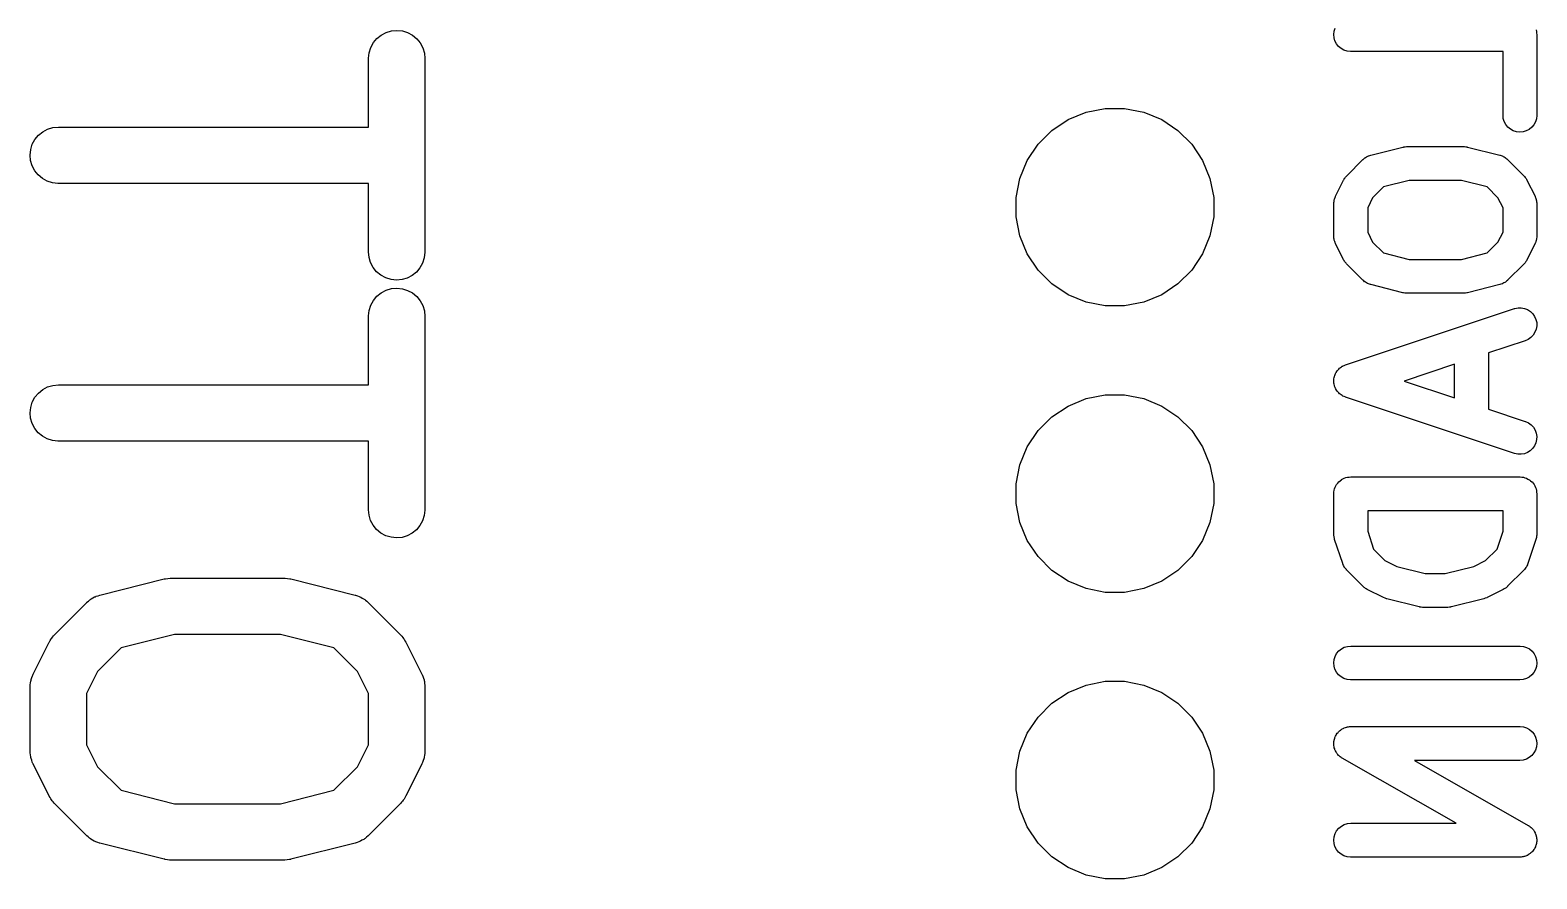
# Model space of a CAD drawing. Extents: x -13 to 127, y -89 to 15.
# Drawn here: x 113.42 to 126.78, y -41.89 to -34.37 of the extents above; entities that cross this region are included whole.
import ezdxf

# ---------------------------------------------------------------- set-up
doc = ezdxf.new("R2010")
doc.units = 0
doc.layers.add('BLACK', color=7, linetype='CONTINUOUS')

msp = doc.modelspace()

# ---------------------------------------------------------------- linework, layer by layer
at = {"layer": 'BLACK', "linetype": 'CONTINUOUS'}
for p, q in [((116.465, -34.4793), (116.496, -34.442)), ((116.496, -34.442), (116.534, -34.4114)), ((116.534, -34.4114), (116.577, -34.3888)), ((116.577, -34.3888), (116.624, -34.375)), ((116.624, -34.375), (116.673, -34.3706)), ((116.673, -34.3706), (116.721, -34.3757)), ((116.721, -34.3757), (116.768, -34.3901)), ((116.768, -34.3901), (116.811, -34.4133)), ((116.811, -34.4133), (116.848, -34.4444)), ((116.848, -34.4444), (116.879, -34.4822)), ((124.979, -34.4072), (124.982, -34.3781)), ((124.981, -34.4364), (124.979, -34.4072)), ((124.989, -34.4645), (124.981, -34.4364)), ((124.982, -34.3781), (124.99, -34.3502)), ((126.772, -34.3657), (126.776, -34.3791)), ((126.776, -34.3791), (126.776, -34.3797)), ((126.776, -34.3797), (126.776, -34.3802)), ((126.776, -34.3802), (126.777, -34.3942)), ((126.777, -34.3942), (126.779, -34.4083)), ((126.779, -34.4083), (126.779, -35.1226)), ((116.421, -34.6171), (116.426, -34.5686)), ((116.426, -34.5686), (116.441, -34.5221)), ((116.441, -34.5221), (116.465, -34.4793)), ((116.879, -34.4822), (116.902, -34.5253)), ((116.902, -34.5253), (116.916, -34.572)), ((116.916, -34.572), (116.921, -34.6206)), ((125.003, -34.4904), (124.989, -34.4645)), ((125.021, -34.5132), (125.003, -34.4904)), ((125.044, -34.5321), (125.021, -34.5132)), ((125.069, -34.5462), (125.044, -34.5321)), ((125.097, -34.555), (125.069, -34.5462)), ((125.126, -34.5583), (125.097, -34.555)), ((125.129, -34.5583), (125.126, -34.5583)), ((126.479, -34.5583), (125.129, -34.5583)), ((126.479, -35.1226), (126.479, -34.5583)), ((116.421, -34.6206), (116.421, -34.6171)), ((116.421, -35.2277), (116.421, -34.6206)), ((116.921, -34.6206), (116.921, -36.3349)), ((122.623, -35.1614), (122.782, -35.0954)), ((122.782, -35.0954), (122.952, -35.0617)), ((122.952, -35.0617), (123.124, -35.0617)), ((123.124, -35.0617), (123.294, -35.0954)), ((123.294, -35.0954), (123.453, -35.1614)), ((126.481, -35.1517), (126.479, -35.1226)), ((126.779, -35.1247), (126.775, -35.1538)), ((126.779, -35.1226), (126.779, -35.1247)), ((113.533, -35.2695), (113.576, -35.2466)), ((113.576, -35.2466), (113.622, -35.2325)), ((113.622, -35.2325), (113.671, -35.2277)), ((113.671, -35.2277), (116.421, -35.2277)), ((122.357, -35.3794), (122.479, -35.2573)), ((122.479, -35.2573), (122.623, -35.1614)), ((123.453, -35.1614), (123.597, -35.2573)), ((123.597, -35.2573), (123.719, -35.3794)), ((126.49, -35.1797), (126.481, -35.1517)), ((126.504, -35.2056), (126.49, -35.1797)), ((126.522, -35.2283), (126.504, -35.2056)), ((126.545, -35.2469), (126.522, -35.2283)), ((126.57, -35.2608), (126.545, -35.2469)), ((126.598, -35.2695), (126.57, -35.2608)), ((126.685, -35.2616), (126.657, -35.2699)), ((126.711, -35.2481), (126.685, -35.2616)), ((126.734, -35.2297), (126.711, -35.2481)), ((126.752, -35.2073), (126.734, -35.2297)), ((126.766, -35.1817), (126.752, -35.2073)), ((126.775, -35.1538), (126.766, -35.1817)), ((113.426, -35.4274), (113.44, -35.3808)), ((113.44, -35.3808), (113.464, -35.3379)), ((113.464, -35.3379), (113.495, -35.3003)), ((113.495, -35.3003), (113.533, -35.2695)), ((122.261, -35.5229), (122.357, -35.3794)), ((123.719, -35.3794), (123.815, -35.5229)), ((126.628, -35.2726), (126.598, -35.2695)), ((126.657, -35.2699), (126.628, -35.2726)), ((113.421, -35.476), (113.426, -35.4274)), ((113.425, -35.5246), (113.421, -35.476)), ((113.439, -35.5714), (113.425, -35.5246)), ((122.195, -35.6824), (122.261, -35.5229)), ((123.815, -35.5229), (123.881, -35.6824)), ((125.094, -35.6594), (125.237, -35.5165)), ((125.237, -35.5165), (125.238, -35.515)), ((125.238, -35.515), (125.246, -35.5087)), ((125.246, -35.5087), (125.254, -35.5019)), ((125.254, -35.5019), (125.258, -35.4996)), ((125.258, -35.4996), (125.261, -35.4968)), ((125.261, -35.4968), (125.27, -35.4921)), ((125.27, -35.4921), (125.279, -35.4869)), ((125.279, -35.4869), (125.283, -35.4854)), ((125.283, -35.4854), (125.287, -35.4833)), ((125.287, -35.4833), (125.297, -35.4805)), ((125.297, -35.4805), (125.306, -35.477)), ((125.306, -35.477), (125.592, -35.4056)), ((125.592, -35.4056), (125.594, -35.4051)), ((125.594, -35.4051), (125.597, -35.4048)), ((125.597, -35.4048), (125.599, -35.404)), ((125.599, -35.404), (125.611, -35.4028)), ((125.611, -35.4028), (125.623, -35.4012)), ((125.623, -35.4012), (125.626, -35.4014)), ((125.626, -35.4014), (125.629, -35.4011)), ((125.629, -35.4011), (126.129, -35.4011)), ((126.129, -35.4011), (126.131, -35.4012)), ((126.131, -35.4012), (126.133, -35.4015)), ((126.133, -35.4015), (126.136, -35.4013)), ((126.136, -35.4013), (126.148, -35.4031)), ((126.148, -35.4031), (126.16, -35.4044)), ((126.16, -35.4044), (126.162, -35.4052)), ((126.162, -35.4052), (126.165, -35.4056)), ((126.165, -35.4056), (126.451, -35.477)), ((126.451, -35.477), (126.453, -35.4776)), ((126.453, -35.4776), (126.462, -35.4811)), ((126.462, -35.4811), (126.472, -35.4841)), ((126.472, -35.4841), (126.476, -35.4862)), ((126.476, -35.4862), (126.48, -35.4878)), ((126.48, -35.4878), (126.489, -35.4931)), ((126.489, -35.4931), (126.498, -35.4979)), ((126.498, -35.4979), (126.501, -35.5008)), ((126.501, -35.5008), (126.505, -35.5031)), ((126.505, -35.5031), (126.512, -35.5101)), ((126.512, -35.5101), (126.52, -35.5165)), ((126.52, -35.5165), (126.663, -35.6594)), ((113.462, -35.6146), (113.439, -35.5714)), ((113.492, -35.6526), (113.462, -35.6146)), ((113.53, -35.684), (113.492, -35.6526)), ((125.089, -35.6659), (125.094, -35.6594)), ((126.663, -35.6594), (126.665, -35.6609)), ((126.665, -35.6609), (126.67, -35.6674)), ((113.572, -35.7075), (113.53, -35.684)), ((113.619, -35.7223), (113.572, -35.7075)), ((113.667, -35.7277), (113.619, -35.7223)), ((113.671, -35.7277), (113.667, -35.7277)), ((116.421, -35.7277), (113.671, -35.7277)), ((116.421, -36.3349), (116.421, -35.7277)), ((122.162, -35.8517), (122.195, -35.6824)), ((123.881, -35.6824), (123.914, -35.8517)), ((124.994, -35.8412), (125.066, -35.6983)), ((125.066, -35.6983), (125.067, -35.6965)), ((125.067, -35.6965), (125.071, -35.6894)), ((125.071, -35.6894), (125.075, -35.682)), ((125.075, -35.682), (125.079, -35.6772)), ((125.079, -35.6772), (125.083, -35.6719)), ((125.083, -35.6719), (125.089, -35.6659)), ((125.42, -35.758), (125.323, -35.8543)), ((125.647, -35.7011), (125.42, -35.758)), ((126.11, -35.7011), (125.647, -35.7011)), ((126.338, -35.758), (126.11, -35.7011)), ((126.434, -35.8543), (126.338, -35.758)), ((126.67, -35.6674), (126.676, -35.6736)), ((126.676, -35.6736), (126.679, -35.6789)), ((126.679, -35.6789), (126.683, -35.6837)), ((126.683, -35.6837), (126.687, -35.6912)), ((126.687, -35.6912), (126.691, -35.6983)), ((126.691, -35.6983), (126.763, -35.8412)), ((122.162, -36.0243), (122.162, -35.8517)), ((123.914, -35.8517), (123.914, -36.0243)), ((124.979, -35.8974), (124.981, -35.8873)), ((124.979, -35.9018), (124.979, -35.8974)), ((124.979, -35.9062), (124.979, -35.9018)), ((124.979, -35.9083), (124.979, -35.9062)), ((124.979, -36.194), (124.979, -35.9083)), ((124.981, -35.8873), (124.982, -35.8771)), ((124.982, -35.8771), (124.983, -35.8729)), ((124.983, -35.8729), (124.984, -35.8685)), ((124.984, -35.8685), (124.988, -35.859)), ((124.988, -35.859), (124.991, -35.8492)), ((124.991, -35.8492), (124.993, -35.8453)), ((124.993, -35.8453), (124.994, -35.8412)), ((125.323, -35.8543), (125.279, -35.9437)), ((126.479, -35.9437), (126.434, -35.8543)), ((126.763, -35.8412), (126.764, -35.8431)), ((126.764, -35.8431), (126.765, -35.8472)), ((126.765, -35.8472), (126.767, -35.8511)), ((126.767, -35.8511), (126.77, -35.8609)), ((126.77, -35.8609), (126.774, -35.8706)), ((126.774, -35.8706), (126.774, -35.8749)), ((126.774, -35.8749), (126.776, -35.8791)), ((126.776, -35.8791), (126.777, -35.8894)), ((126.777, -35.8894), (126.778, -35.8995)), ((126.778, -35.8995), (126.778, -35.9039)), ((126.778, -35.9039), (126.779, -35.9083)), ((126.779, -35.9083), (126.779, -36.194)), ((122.195, -36.1936), (122.162, -36.0243)), ((123.914, -36.0243), (123.881, -36.1936)), ((125.279, -35.9437), (125.279, -36.1586)), ((126.479, -36.1586), (126.479, -35.9437)), ((122.261, -36.3531), (122.195, -36.1936)), ((123.881, -36.1936), (123.815, -36.3531)), ((124.979, -36.1984), (124.979, -36.194)), ((124.979, -36.2028), (124.979, -36.1984)), ((125.279, -36.1586), (125.323, -36.248)), ((126.434, -36.248), (126.479, -36.1586)), ((126.779, -36.1961), (126.778, -36.2005)), ((126.779, -36.194), (126.779, -36.1961)), ((124.98, -36.2129), (124.979, -36.2028)), ((124.981, -36.2231), (124.98, -36.2129)), ((124.983, -36.2274), (124.981, -36.2231)), ((124.983, -36.2317), (124.983, -36.2274)), ((124.987, -36.2413), (124.983, -36.2317)), ((124.99, -36.2512), (124.987, -36.2413)), ((124.992, -36.2551), (124.99, -36.2512)), ((124.993, -36.2592), (124.992, -36.2551)), ((124.994, -36.2611), (124.993, -36.2592)), ((125.066, -36.4039), (124.994, -36.2611)), ((125.323, -36.248), (125.42, -36.3443)), ((126.338, -36.3443), (126.434, -36.248)), ((126.763, -36.2611), (126.691, -36.4039)), ((126.764, -36.257), (126.763, -36.2611)), ((126.766, -36.2531), (126.764, -36.257)), ((126.77, -36.2433), (126.766, -36.2531)), ((126.773, -36.2337), (126.77, -36.2433)), ((126.774, -36.2294), (126.773, -36.2337)), ((126.775, -36.2252), (126.774, -36.2294)), ((126.776, -36.215), (126.775, -36.2252)), ((126.778, -36.2049), (126.776, -36.215)), ((126.778, -36.2005), (126.778, -36.2049)), ((116.426, -36.3834), (116.421, -36.3349)), ((116.44, -36.4301), (116.426, -36.3834)), ((116.463, -36.4732), (116.44, -36.4301)), ((116.901, -36.4333), (116.877, -36.4761)), ((116.915, -36.3868), (116.901, -36.4333)), ((116.921, -36.3383), (116.915, -36.3868)), ((116.921, -36.3349), (116.921, -36.3383)), ((122.357, -36.4966), (122.261, -36.3531)), ((123.815, -36.3531), (123.719, -36.4966)), ((125.07, -36.4111), (125.066, -36.4039)), ((125.074, -36.4186), (125.07, -36.4111)), ((125.078, -36.4234), (125.074, -36.4186)), ((125.081, -36.4287), (125.078, -36.4234)), ((125.087, -36.4348), (125.081, -36.4287)), ((125.092, -36.4414), (125.087, -36.4348)), ((125.094, -36.4429), (125.092, -36.4414)), ((125.237, -36.5858), (125.094, -36.4429)), ((125.42, -36.3443), (125.647, -36.4011)), ((125.647, -36.4011), (126.11, -36.4011)), ((126.11, -36.4011), (126.338, -36.3443)), ((126.663, -36.4429), (126.52, -36.5858)), ((126.669, -36.4364), (126.663, -36.4429)), ((126.674, -36.4304), (126.669, -36.4364)), ((126.678, -36.4251), (126.674, -36.4304)), ((126.682, -36.4203), (126.678, -36.4251)), ((126.686, -36.4129), (126.682, -36.4203)), ((126.69, -36.4058), (126.686, -36.4129)), ((126.691, -36.4039), (126.69, -36.4058)), ((116.493, -36.511), (116.463, -36.4732)), ((116.531, -36.5421), (116.493, -36.511)), ((116.574, -36.5653), (116.531, -36.5421)), ((116.621, -36.5798), (116.574, -36.5653)), ((116.669, -36.5849), (116.621, -36.5798)), ((116.718, -36.5804), (116.669, -36.5849)), ((116.765, -36.5667), (116.718, -36.5804)), ((116.808, -36.544), (116.765, -36.5667)), ((116.846, -36.5135), (116.808, -36.544)), ((116.877, -36.4761), (116.846, -36.5135)), ((122.479, -36.6187), (122.357, -36.4966)), ((123.719, -36.4966), (123.597, -36.6187)), ((125.245, -36.5922), (125.237, -36.5858)), ((125.252, -36.5991), (125.245, -36.5922)), ((125.256, -36.6015), (125.252, -36.5991)), ((126.503, -36.6004), (126.5, -36.6027)), ((126.511, -36.5936), (126.503, -36.6004)), ((126.519, -36.5872), (126.511, -36.5936)), ((126.52, -36.5858), (126.519, -36.5872)), ((116.465, -36.765), (116.496, -36.7277)), ((116.496, -36.7277), (116.534, -36.6971)), ((116.534, -36.6971), (116.577, -36.6745)), ((116.577, -36.6745), (116.624, -36.6607)), ((116.624, -36.6607), (116.673, -36.6563)), ((116.673, -36.6563), (116.721, -36.6614)), ((116.721, -36.6614), (116.768, -36.6758)), ((116.768, -36.6758), (116.811, -36.699)), ((116.811, -36.699), (116.848, -36.7301)), ((116.848, -36.7301), (116.879, -36.7679)), ((122.623, -36.7146), (122.479, -36.6187)), ((122.782, -36.7806), (122.623, -36.7146)), ((123.453, -36.7146), (123.294, -36.7806)), ((123.597, -36.6187), (123.453, -36.7146)), ((125.259, -36.6044), (125.256, -36.6015)), ((125.268, -36.6092), (125.259, -36.6044)), ((125.277, -36.6145), (125.268, -36.6092)), ((125.281, -36.6161), (125.277, -36.6145)), ((125.285, -36.6182), (125.281, -36.6161)), ((125.295, -36.6212), (125.285, -36.6182)), ((125.304, -36.6247), (125.295, -36.6212)), ((125.306, -36.6252), (125.304, -36.6247)), ((125.592, -36.6967), (125.306, -36.6252)), ((125.595, -36.6971), (125.592, -36.6967)), ((125.597, -36.6979), (125.595, -36.6971)), ((125.609, -36.6992), (125.597, -36.6979)), ((125.621, -36.701), (125.609, -36.6992)), ((125.624, -36.7008), (125.621, -36.701)), ((125.626, -36.7011), (125.624, -36.7008)), ((125.629, -36.7011), (125.626, -36.7011)), ((126.129, -36.7011), (125.629, -36.7011)), ((126.131, -36.7009), (126.129, -36.7011)), ((126.134, -36.701), (126.131, -36.7009)), ((126.146, -36.6995), (126.134, -36.701)), ((126.158, -36.6983), (126.146, -36.6995)), ((126.16, -36.6975), (126.158, -36.6983)), ((126.163, -36.6972), (126.16, -36.6975)), ((126.165, -36.6967), (126.163, -36.6972)), ((126.451, -36.6252), (126.165, -36.6967)), ((126.46, -36.6218), (126.451, -36.6252)), ((126.47, -36.619), (126.46, -36.6218)), ((126.474, -36.6169), (126.47, -36.619)), ((126.478, -36.6154), (126.474, -36.6169)), ((126.487, -36.6102), (126.478, -36.6154)), ((126.496, -36.6055), (126.487, -36.6102)), ((126.5, -36.6027), (126.496, -36.6055)), ((116.421, -36.9028), (116.426, -36.8543)), ((116.426, -36.8543), (116.441, -36.8078)), ((116.441, -36.8078), (116.465, -36.765)), ((116.879, -36.7679), (116.902, -36.811)), ((116.902, -36.811), (116.916, -36.8577)), ((116.916, -36.8577), (116.921, -36.9063)), ((122.952, -36.8143), (122.782, -36.7806)), ((123.124, -36.8143), (122.952, -36.8143)), ((123.294, -36.7806), (123.124, -36.8143)), ((125.081, -37.3374), (126.581, -36.8374)), ((126.581, -36.8374), (126.583, -36.8368)), ((126.583, -36.8368), (126.612, -36.8307)), ((126.612, -36.8307), (126.641, -36.8302)), ((126.641, -36.8302), (126.67, -36.8355)), ((126.67, -36.8355), (126.697, -36.8463)), ((126.697, -36.8463), (126.722, -36.8621)), ((126.722, -36.8621), (126.743, -36.8824)), ((116.421, -36.9063), (116.421, -36.9028)), ((116.421, -37.5134), (116.421, -36.9063)), ((116.921, -36.9063), (116.921, -38.6206)), ((126.743, -36.8824), (126.759, -36.9065)), ((126.759, -36.9065), (126.771, -36.9333)), ((126.771, -36.9333), (126.778, -36.9619)), ((126.778, -36.9911), (126.773, -37.02)), ((126.778, -36.9619), (126.778, -36.9911)), ((126.676, -37.122), (126.35, -37.2307)), ((126.703, -37.1101), (126.676, -37.122)), ((126.727, -37.0932), (126.703, -37.1101)), ((126.747, -37.072), (126.727, -37.0932)), ((126.762, -37.0473), (126.747, -37.072)), ((126.773, -37.02), (126.762, -37.0473)), ((126.35, -37.2307), (126.35, -37.7287)), ((124.999, -37.4046), (125.005, -37.3962)), ((125.005, -37.3962), (125.01, -37.3874)), ((125.01, -37.3874), (125.013, -37.3843)), ((125.013, -37.3843), (125.016, -37.3808)), ((125.016, -37.3808), (125.023, -37.3737)), ((125.023, -37.3737), (125.03, -37.3662)), ((125.03, -37.3662), (125.034, -37.3637)), ((125.034, -37.3637), (125.037, -37.3608)), ((125.037, -37.3608), (125.046, -37.3553)), ((125.046, -37.3553), (125.054, -37.3493)), ((125.054, -37.3493), (125.058, -37.3476)), ((125.058, -37.3476), (125.062, -37.3453)), ((125.062, -37.3453), (125.072, -37.3416)), ((125.072, -37.3416), (125.081, -37.3374)), ((126.05, -37.3307), (125.603, -37.4797)), ((126.05, -37.6287), (126.05, -37.3307)), ((113.533, -37.5552), (113.576, -37.5323)), ((113.576, -37.5323), (113.622, -37.5182)), ((113.622, -37.5182), (113.671, -37.5134)), ((113.671, -37.5134), (116.421, -37.5134)), ((124.979, -37.4683), (124.98, -37.4641)), ((124.979, -37.4787), (124.979, -37.4683)), ((124.979, -37.489), (124.979, -37.4787)), ((124.98, -37.4933), (124.979, -37.489)), ((124.98, -37.4598), (124.982, -37.4497)), ((124.98, -37.4641), (124.98, -37.4598)), ((124.98, -37.4976), (124.98, -37.4933)), ((124.982, -37.5077), (124.98, -37.4976)), ((124.982, -37.4497), (124.984, -37.4395)), ((124.984, -37.5179), (124.982, -37.5077)), ((124.984, -37.4395), (124.986, -37.4355)), ((124.985, -37.522), (124.984, -37.5179)), ((124.986, -37.5262), (124.985, -37.522)), ((124.986, -37.4355), (124.987, -37.4313)), ((124.99, -37.5357), (124.986, -37.5262)), ((124.987, -37.4313), (124.991, -37.4218)), ((124.994, -37.5454), (124.99, -37.5357)), ((124.991, -37.4218), (124.995, -37.4122)), ((124.995, -37.4122), (124.997, -37.4085)), ((124.997, -37.4085), (124.999, -37.4046)), ((125.603, -37.4797), (126.05, -37.6287)), ((113.426, -37.7132), (113.44, -37.6665)), ((113.44, -37.6665), (113.464, -37.6236)), ((113.464, -37.6236), (113.495, -37.586)), ((113.495, -37.586), (113.533, -37.5552)), ((122.623, -37.7014), (122.782, -37.6354)), ((122.782, -37.6354), (122.952, -37.6017)), ((122.952, -37.6017), (123.124, -37.6017)), ((123.124, -37.6017), (123.294, -37.6354)), ((123.294, -37.6354), (123.453, -37.7014)), ((124.996, -37.549), (124.994, -37.5454)), ((124.998, -37.553), (124.996, -37.549)), ((125.004, -37.5615), (124.998, -37.553)), ((125.009, -37.5703), (125.004, -37.5615)), ((125.012, -37.5735), (125.009, -37.5703)), ((125.014, -37.577), (125.012, -37.5735)), ((125.022, -37.5842), (125.014, -37.577)), ((125.029, -37.5918), (125.022, -37.5842)), ((125.032, -37.5943), (125.029, -37.5918)), ((125.035, -37.5973), (125.032, -37.5943)), ((125.044, -37.6029), (125.035, -37.5973)), ((125.053, -37.609), (125.044, -37.6029)), ((125.056, -37.6108), (125.053, -37.609)), ((125.06, -37.6132), (125.056, -37.6108)), ((125.07, -37.617), (125.06, -37.6132)), ((125.079, -37.6213), (125.07, -37.617)), ((125.081, -37.622), (125.079, -37.6213)), ((126.581, -38.122), (125.081, -37.622)), ((113.421, -37.7617), (113.426, -37.7132)), ((113.425, -37.8103), (113.421, -37.7617)), ((122.357, -37.9194), (122.479, -37.7973)), ((122.479, -37.7973), (122.623, -37.7014)), ((123.453, -37.7014), (123.597, -37.7973)), ((123.597, -37.7973), (123.719, -37.9194)), ((126.35, -37.7287), (126.676, -37.8374)), ((113.439, -37.8571), (113.425, -37.8103)), ((113.462, -37.9003), (113.439, -37.8571)), ((113.492, -37.9383), (113.462, -37.9003)), ((122.261, -38.0629), (122.357, -37.9194)), ((123.719, -37.9194), (123.815, -38.0629)), ((126.676, -37.8374), (126.678, -37.8381)), ((126.678, -37.8381), (126.705, -37.8504)), ((126.705, -37.8504), (126.728, -37.8676)), ((126.728, -37.8676), (126.748, -37.8891)), ((126.748, -37.8891), (126.763, -37.914)), ((126.763, -37.914), (126.774, -37.9415)), ((113.53, -37.9697), (113.492, -37.9383)), ((113.572, -37.9932), (113.53, -37.9697)), ((113.619, -38.008), (113.572, -37.9932)), ((113.667, -38.0134), (113.619, -38.008)), ((113.671, -38.0134), (113.667, -38.0134)), ((116.421, -38.0134), (113.671, -38.0134)), ((116.421, -38.6206), (116.421, -38.0134)), ((122.195, -38.2224), (122.261, -38.0629)), ((123.815, -38.0629), (123.881, -38.2224)), ((126.758, -38.0548), (126.741, -38.0786)), ((126.771, -38.0281), (126.758, -38.0548)), ((126.777, -37.9996), (126.771, -38.0281)), ((126.774, -37.9415), (126.778, -37.9704)), ((126.778, -37.9704), (126.777, -37.9996)), ((126.61, -38.1285), (126.581, -38.122)), ((126.639, -38.1294), (126.61, -38.1285)), ((126.668, -38.1245), (126.639, -38.1294)), ((126.695, -38.1141), (126.668, -38.1245)), ((126.72, -38.0986), (126.695, -38.1141)), ((126.741, -38.0786), (126.72, -38.0986)), ((122.162, -38.3917), (122.195, -38.2224)), ((123.881, -38.2224), (123.914, -38.3917)), ((125.072, -38.3406), (125.086, -38.3366)), ((125.086, -38.3366), (125.099, -38.3326)), ((125.099, -38.3326), (125.1, -38.3325)), ((125.1, -38.3324), (125.115, -38.3311)), ((125.1, -38.3325), (125.1, -38.3324)), ((125.115, -38.3311), (125.129, -38.3297)), ((125.129, -38.3297), (126.629, -38.3297)), ((126.629, -38.3297), (126.63, -38.3297)), ((126.63, -38.3297), (126.63, -38.3297)), ((126.63, -38.3297), (126.63, -38.3297)), ((126.63, -38.3297), (126.631, -38.3297)), ((126.631, -38.3297), (126.645, -38.3313)), ((126.645, -38.3313), (126.659, -38.3328)), ((126.659, -38.3328), (126.659, -38.3329)), ((126.659, -38.3329), (126.66, -38.333)), ((126.66, -38.333), (126.673, -38.3373)), ((126.673, -38.3373), (126.687, -38.3414)), ((122.162, -38.5643), (122.162, -38.3917)), ((123.914, -38.3917), (123.914, -38.5643)), ((124.979, -38.4776), (124.98, -38.4636)), ((124.98, -38.4636), (124.982, -38.4496)), ((124.982, -38.4485), (124.986, -38.435)), ((124.982, -38.449), (124.982, -38.4485)), ((124.982, -38.4496), (124.982, -38.449)), ((124.986, -38.435), (124.99, -38.4216)), ((124.99, -38.4216), (124.991, -38.4211)), ((124.991, -38.4206), (124.997, -38.4083)), ((124.991, -38.4211), (124.991, -38.4206)), ((124.997, -38.4083), (125.004, -38.3958)), ((125.004, -38.3958), (125.005, -38.3954)), ((125.005, -38.395), (125.014, -38.3842)), ((125.005, -38.3954), (125.005, -38.395)), ((125.014, -38.3842), (125.023, -38.3733)), ((125.023, -38.3729), (125.024, -38.3725)), ((125.023, -38.3733), (125.023, -38.3729)), ((125.024, -38.3725), (125.035, -38.3637)), ((125.035, -38.3637), (125.046, -38.3548)), ((125.046, -38.3542), (125.059, -38.3477)), ((125.046, -38.3545), (125.046, -38.3542)), ((125.046, -38.3548), (125.046, -38.3545)), ((125.059, -38.3477), (125.071, -38.341)), ((125.071, -38.341), (125.072, -38.3409)), ((125.072, -38.3409), (125.072, -38.3406)), ((126.687, -38.3414), (126.687, -38.3417)), ((126.687, -38.3417), (126.688, -38.3418)), ((126.688, -38.3418), (126.7, -38.3486)), ((126.7, -38.3486), (126.712, -38.3554)), ((126.712, -38.3554), (126.713, -38.3557)), ((126.713, -38.3557), (126.713, -38.3559)), ((126.713, -38.3559), (126.724, -38.365)), ((126.724, -38.365), (126.735, -38.374)), ((126.735, -38.374), (126.735, -38.3744)), ((126.735, -38.3744), (126.736, -38.3748)), ((126.736, -38.3748), (126.745, -38.3858)), ((126.745, -38.3858), (126.754, -38.3967)), ((126.754, -38.3967), (126.754, -38.3972)), ((126.754, -38.3972), (126.754, -38.3976)), ((126.754, -38.3976), (126.761, -38.4101)), ((126.761, -38.4101), (126.767, -38.4226)), ((126.767, -38.4226), (126.767, -38.4231)), ((126.767, -38.4231), (126.768, -38.4235)), ((126.768, -38.4235), (126.772, -38.4371)), ((126.772, -38.4371), (126.776, -38.4506)), ((126.776, -38.4506), (126.776, -38.4511)), ((126.776, -38.4511), (126.776, -38.4516)), ((126.776, -38.4516), (126.777, -38.4657)), ((126.777, -38.4657), (126.779, -38.4797)), ((122.195, -38.7336), (122.162, -38.5643)), ((123.914, -38.5643), (123.881, -38.7336)), ((124.979, -38.4786), (124.979, -38.4776)), ((124.979, -38.4787), (124.979, -38.4786)), ((124.979, -38.4797), (124.979, -38.4787)), ((124.979, -38.4787), (124.979, -38.4787)), ((124.979, -38.8369), (124.979, -38.4797)), ((126.779, -38.4797), (126.779, -38.8369)), ((116.426, -38.6691), (116.421, -38.6206)), ((116.44, -38.7158), (116.426, -38.6691)), ((116.463, -38.7589), (116.44, -38.7158)), ((116.901, -38.7191), (116.877, -38.7618)), ((116.915, -38.6725), (116.901, -38.7191)), ((116.921, -38.6241), (116.915, -38.6725)), ((116.921, -38.6206), (116.921, -38.6241)), ((122.261, -38.8931), (122.195, -38.7336)), ((123.881, -38.7336), (123.815, -38.8931)), ((125.279, -38.6297), (125.279, -38.8125)), ((126.479, -38.6297), (125.279, -38.6297)), ((126.479, -38.8125), (126.479, -38.6297)), ((116.493, -38.7967), (116.463, -38.7589)), ((116.531, -38.8278), (116.493, -38.7967)), ((116.574, -38.851), (116.531, -38.8278)), ((116.621, -38.8655), (116.574, -38.851)), ((116.669, -38.8706), (116.621, -38.8655)), ((116.718, -38.8661), (116.669, -38.8706)), ((116.765, -38.8524), (116.718, -38.8661)), ((116.808, -38.8298), (116.765, -38.8524)), ((116.846, -38.7992), (116.808, -38.8298)), ((116.877, -38.7618), (116.846, -38.7992)), ((124.979, -38.8452), (124.979, -38.8369)), ((124.98, -38.8537), (124.979, -38.8452)), ((124.981, -38.8598), (124.98, -38.8537)), ((124.981, -38.866), (124.981, -38.8598)), ((124.984, -38.8741), (124.981, -38.866)), ((125.279, -38.8125), (125.331, -38.9701)), ((126.426, -38.9701), (126.479, -38.8125)), ((126.775, -38.868), (126.773, -38.8761)), ((126.776, -38.8618), (126.775, -38.868)), ((126.777, -38.8557), (126.776, -38.8618)), ((126.778, -38.8473), (126.777, -38.8557)), ((126.779, -38.839), (126.778, -38.8473)), ((126.779, -38.8369), (126.779, -38.839)), ((122.357, -39.0366), (122.261, -38.8931)), ((123.815, -38.8931), (123.719, -39.0366)), ((124.986, -38.8823), (124.984, -38.8741)), ((124.986, -38.8843), (124.986, -38.8823)), ((125.058, -39.0986), (124.986, -38.8843)), ((125.331, -38.9701), (125.432, -39.0707)), ((126.325, -39.0707), (126.426, -38.9701)), ((126.771, -38.8843), (126.699, -39.0986)), ((126.773, -38.8761), (126.771, -38.8843)), ((122.479, -39.1587), (122.357, -39.0366)), ((123.719, -39.0366), (123.597, -39.1587)), ((125.059, -39.1026), (125.058, -39.0986)), ((125.061, -39.1068), (125.059, -39.1026)), ((125.065, -39.116), (125.061, -39.1068)), ((125.07, -39.1253), (125.065, -39.116)), ((125.072, -39.1289), (125.07, -39.1253)), ((125.074, -39.1328), (125.072, -39.1289)), ((125.081, -39.1408), (125.074, -39.1328)), ((125.432, -39.0707), (125.538, -39.1239)), ((125.538, -39.1239), (125.79, -39.1869)), ((125.967, -39.1869), (126.219, -39.1239)), ((126.219, -39.1239), (126.325, -39.0707)), ((126.682, -39.1346), (126.675, -39.1425)), ((126.684, -39.1307), (126.682, -39.1346)), ((126.686, -39.1271), (126.684, -39.1307)), ((126.691, -39.1178), (126.686, -39.1271)), ((126.696, -39.1088), (126.691, -39.1178)), ((126.697, -39.1046), (126.696, -39.1088)), ((126.699, -39.1006), (126.697, -39.1046)), ((126.699, -39.0986), (126.699, -39.1006)), ((114.039, -39.378), (114.61, -39.2352)), ((114.61, -39.2352), (114.614, -39.2344)), ((114.614, -39.2344), (114.618, -39.2338)), ((114.618, -39.2338), (114.622, -39.2325)), ((114.622, -39.2325), (114.642, -39.2305)), ((114.642, -39.2305), (114.662, -39.2279)), ((114.662, -39.2279), (114.666, -39.2281)), ((114.666, -39.2281), (114.671, -39.2277)), ((114.671, -39.2277), (115.671, -39.2277)), ((115.671, -39.2277), (115.674, -39.2277)), ((115.674, -39.2277), (115.679, -39.2282)), ((115.679, -39.2282), (115.683, -39.228)), ((115.683, -39.228), (115.703, -39.2309)), ((115.703, -39.2309), (115.723, -39.2332)), ((115.723, -39.2332), (115.727, -39.2345)), ((115.727, -39.2345), (115.731, -39.2352)), ((115.731, -39.2352), (116.303, -39.378)), ((122.623, -39.2546), (122.479, -39.1587)), ((122.782, -39.3206), (122.623, -39.2546)), ((123.453, -39.2546), (123.294, -39.3206)), ((123.597, -39.1587), (123.453, -39.2546)), ((125.087, -39.1492), (125.081, -39.1408)), ((125.09, -39.1523), (125.087, -39.1492)), ((125.092, -39.1557), (125.09, -39.1523)), ((125.094, -39.1572), (125.092, -39.1557)), ((125.237, -39.3001), (125.094, -39.1572)), ((125.79, -39.1869), (125.967, -39.1869)), ((126.663, -39.1572), (126.52, -39.3001)), ((126.666, -39.1538), (126.663, -39.1572)), ((126.669, -39.1508), (126.666, -39.1538)), ((126.675, -39.1425), (126.669, -39.1508)), ((113.963, -39.4109), (113.978, -39.4031)), ((113.978, -39.4031), (113.993, -39.3944)), ((113.993, -39.3944), (114, -39.3919)), ((114, -39.3919), (114.007, -39.3884)), ((114.007, -39.3884), (114.023, -39.3837)), ((114.023, -39.3837), (114.039, -39.378)), ((116.303, -39.378), (116.306, -39.3789)), ((116.306, -39.3789), (116.322, -39.3848)), ((116.322, -39.3848), (116.338, -39.3898)), ((116.338, -39.3898), (116.345, -39.3933)), ((116.345, -39.3933), (116.352, -39.3959)), ((116.352, -39.3959), (116.366, -39.4048)), ((116.366, -39.4048), (116.381, -39.4128)), ((122.952, -39.3543), (122.782, -39.3206)), ((123.124, -39.3543), (122.952, -39.3543)), ((123.294, -39.3206), (123.124, -39.3543)), ((125.243, -39.3054), (125.237, -39.3001)), ((125.249, -39.3113), (125.243, -39.3054)), ((125.255, -39.3147), (125.249, -39.3113)), ((125.259, -39.3186), (125.255, -39.3147)), ((125.267, -39.3226), (125.259, -39.3186)), ((125.274, -39.3272), (125.267, -39.3226)), ((125.276, -39.3282), (125.274, -39.3272)), ((125.419, -39.3996), (125.276, -39.3282)), ((125.419, -39.3998), (125.419, -39.3996)), ((125.42, -39.4002), (125.419, -39.3998)), ((125.433, -39.4051), (125.42, -39.4002)), ((125.446, -39.4101), (125.433, -39.4051)), ((126.322, -39.4058), (126.309, -39.4106)), ((126.335, -39.4011), (126.322, -39.4058)), ((126.336, -39.4008), (126.335, -39.4011)), ((126.337, -39.4005), (126.336, -39.4008)), ((126.339, -39.3996), (126.337, -39.4005)), ((126.481, -39.3282), (126.339, -39.3996)), ((126.489, -39.3237), (126.481, -39.3282)), ((126.496, -39.3198), (126.489, -39.3237)), ((126.501, -39.3159), (126.496, -39.3198)), ((126.506, -39.3126), (126.501, -39.3159)), ((126.512, -39.3068), (126.506, -39.3126)), ((126.519, -39.3015), (126.512, -39.3068)), ((126.52, -39.3001), (126.519, -39.3015)), ((113.637, -39.7295), (113.923, -39.4438)), ((113.923, -39.4438), (113.925, -39.4413)), ((113.925, -39.4413), (113.938, -39.4308)), ((113.938, -39.4308), (113.951, -39.4194)), ((113.951, -39.4194), (113.957, -39.4156)), ((113.957, -39.4156), (113.963, -39.4109)), ((116.381, -39.4128), (116.387, -39.4176)), ((116.387, -39.4176), (116.394, -39.4215)), ((116.394, -39.4215), (116.406, -39.4331)), ((116.406, -39.4331), (116.419, -39.4438)), ((116.419, -39.4438), (116.705, -39.7295)), ((125.447, -39.4102), (125.446, -39.4101)), ((125.447, -39.4104), (125.447, -39.4102)), ((125.449, -39.4109), (125.447, -39.4104)), ((125.735, -39.4824), (125.449, -39.4109)), ((125.738, -39.4828), (125.735, -39.4824)), ((125.74, -39.4836), (125.738, -39.4828)), ((125.752, -39.4849), (125.74, -39.4836)), ((125.764, -39.4867), (125.752, -39.4849)), ((125.767, -39.4865), (125.764, -39.4867)), ((125.769, -39.4868), (125.767, -39.4865)), ((125.771, -39.4869), (125.769, -39.4868)), ((125.986, -39.4869), (125.771, -39.4869)), ((125.988, -39.4866), (125.986, -39.4869)), ((125.991, -39.4868), (125.988, -39.4866)), ((126.003, -39.4852), (125.991, -39.4868)), ((126.015, -39.484), (126.003, -39.4852)), ((126.017, -39.4832), (126.015, -39.484)), ((126.02, -39.4829), (126.017, -39.4832)), ((126.022, -39.4824), (126.02, -39.4829)), ((126.308, -39.4109), (126.022, -39.4824)), ((126.309, -39.4106), (126.308, -39.4107)), ((126.308, -39.4107), (126.308, -39.4109)), ((113.447, -40.0802), (113.59, -39.7945)), ((113.59, -39.7945), (113.592, -39.7914)), ((113.592, -39.7914), (113.599, -39.7796)), ((113.599, -39.7796), (113.606, -39.7672)), ((113.606, -39.7672), (113.613, -39.7592)), ((113.613, -39.7592), (113.618, -39.7504)), ((113.618, -39.7504), (113.628, -39.7404)), ((113.628, -39.7404), (113.637, -39.7295)), ((114.702, -39.7277), (114.227, -39.8463)), ((115.64, -39.7277), (114.702, -39.7277)), ((116.114, -39.8463), (115.64, -39.7277)), ((116.705, -39.7295), (116.707, -39.732)), ((116.707, -39.732), (116.716, -39.743)), ((116.716, -39.743), (116.726, -39.7532)), ((116.726, -39.7532), (116.731, -39.762)), ((116.731, -39.762), (116.738, -39.7701)), ((116.738, -39.7701), (116.744, -39.7826)), ((116.744, -39.7826), (116.752, -39.7945)), ((116.752, -39.7945), (116.894, -40.0802)), ((114.227, -39.8463), (114.019, -40.0544)), ((116.323, -40.0544), (116.114, -39.8463)), ((124.982, -39.9496), (124.99, -39.9216)), ((124.99, -39.9216), (125.004, -39.8958)), ((125.004, -39.8958), (125.023, -39.8733)), ((125.023, -39.8733), (125.046, -39.8548)), ((125.046, -39.8548), (125.071, -39.841)), ((125.071, -39.841), (125.099, -39.8326)), ((125.099, -39.8326), (125.129, -39.8297)), ((125.129, -39.8297), (126.629, -39.8297)), ((126.629, -39.8297), (126.631, -39.8297)), ((126.631, -39.8297), (126.66, -39.833)), ((126.66, -39.833), (126.688, -39.8418)), ((126.688, -39.8418), (126.713, -39.8559)), ((126.713, -39.8559), (126.736, -39.8748)), ((126.736, -39.8748), (126.754, -39.8976)), ((126.754, -39.8976), (126.768, -39.9235)), ((126.768, -39.9235), (126.776, -39.9516)), ((114.019, -40.0544), (113.921, -40.251)), ((116.421, -40.251), (116.323, -40.0544)), ((124.979, -39.9787), (124.982, -39.9496)), ((124.981, -40.0078), (124.979, -39.9787)), ((124.989, -40.0359), (124.981, -40.0078)), ((125.003, -40.0618), (124.989, -40.0359)), ((125.021, -40.0847), (125.003, -40.0618)), ((126.753, -40.0636), (126.734, -40.0861)), ((126.767, -40.0378), (126.753, -40.0636)), ((126.776, -40.0099), (126.767, -40.0378)), ((126.776, -39.9516), (126.779, -39.9808)), ((126.779, -39.9808), (126.776, -40.0099)), ((113.421, -40.1885), (113.422, -40.1812)), ((113.421, -40.192), (113.421, -40.1885)), ((113.421, -40.7634), (113.421, -40.192)), ((113.422, -40.1738), (113.424, -40.157)), ((113.422, -40.1812), (113.422, -40.1738)), ((113.424, -40.157), (113.426, -40.14)), ((113.426, -40.14), (113.429, -40.133)), ((113.429, -40.133), (113.43, -40.1258)), ((113.43, -40.1258), (113.436, -40.1098)), ((113.436, -40.1098), (113.441, -40.0935)), ((113.441, -40.0935), (113.445, -40.0871)), ((113.445, -40.0871), (113.447, -40.0802)), ((116.894, -40.0802), (116.896, -40.0833)), ((116.896, -40.0833), (116.899, -40.0902)), ((116.899, -40.0902), (116.902, -40.0967)), ((116.902, -40.0967), (116.907, -40.1131)), ((116.907, -40.1131), (116.913, -40.1291)), ((116.913, -40.1291), (116.914, -40.1364)), ((116.914, -40.1364), (116.916, -40.1434)), ((116.916, -40.1434), (116.918, -40.1604)), ((116.918, -40.1604), (116.92, -40.1773)), ((116.92, -40.1773), (116.92, -40.1847)), ((116.92, -40.1847), (116.921, -40.192)), ((116.921, -40.192), (116.921, -40.7634)), ((122.623, -40.2414), (122.782, -40.1754)), ((122.782, -40.1754), (122.952, -40.1417)), ((122.952, -40.1417), (123.124, -40.1417)), ((123.124, -40.1417), (123.294, -40.1754)), ((123.294, -40.1754), (123.453, -40.2414)), ((125.044, -40.1035), (125.021, -40.0847)), ((125.069, -40.1176), (125.044, -40.1035)), ((125.097, -40.1264), (125.069, -40.1176)), ((125.126, -40.1297), (125.097, -40.1264)), ((125.129, -40.1297), (125.126, -40.1297)), ((126.629, -40.1297), (125.129, -40.1297)), ((126.658, -40.1269), (126.629, -40.1297)), ((126.686, -40.1184), (126.658, -40.1269)), ((126.712, -40.1047), (126.686, -40.1184)), ((126.734, -40.0861), (126.712, -40.1047)), ((113.921, -40.251), (113.921, -40.7044)), ((116.421, -40.7044), (116.421, -40.251)), ((122.357, -40.4594), (122.479, -40.3373)), ((122.479, -40.3373), (122.623, -40.2414)), ((123.453, -40.2414), (123.597, -40.3373)), ((123.597, -40.3373), (123.719, -40.4594)), ((122.261, -40.6029), (122.357, -40.4594)), ((123.719, -40.4594), (123.815, -40.6029)), ((122.195, -40.7624), (122.261, -40.6029)), ((123.815, -40.6029), (123.881, -40.7624)), ((125.004, -40.6101), (125.01, -40.6027)), ((125.01, -40.6027), (125.016, -40.5949)), ((125.016, -40.5949), (125.02, -40.5915)), ((125.02, -40.5915), (125.023, -40.5876)), ((125.023, -40.5876), (125.03, -40.5815)), ((125.03, -40.5815), (125.037, -40.5749)), ((125.037, -40.5749), (125.042, -40.5723)), ((125.042, -40.5723), (125.046, -40.5691)), ((125.046, -40.5691), (125.054, -40.5645)), ((125.054, -40.5645), (125.062, -40.5595)), ((125.062, -40.5595), (125.067, -40.5577)), ((125.067, -40.5577), (125.071, -40.5553)), ((125.071, -40.5553), (125.081, -40.5525)), ((125.081, -40.5525), (125.09, -40.5491)), ((125.09, -40.5491), (125.095, -40.5483)), ((125.095, -40.5483), (125.099, -40.5469)), ((125.099, -40.5469), (125.109, -40.5459)), ((125.109, -40.5459), (125.118, -40.5443)), ((125.118, -40.5443), (125.124, -40.5445)), ((125.124, -40.5445), (125.129, -40.544)), ((125.129, -40.544), (126.629, -40.544)), ((126.629, -40.544), (126.631, -40.544)), ((126.631, -40.544), (126.66, -40.5473)), ((126.66, -40.5473), (126.688, -40.5561)), ((126.688, -40.5561), (126.713, -40.5702)), ((126.713, -40.5702), (126.736, -40.5891)), ((126.736, -40.5891), (126.754, -40.6119)), ((113.921, -40.7044), (114.019, -40.9011)), ((116.323, -40.9011), (116.421, -40.7044)), ((124.979, -40.693), (124.98, -40.6834)), ((124.979, -40.698), (124.979, -40.693)), ((124.979, -40.703), (124.979, -40.698)), ((124.98, -40.7125), (124.979, -40.703)), ((124.98, -40.6738), (124.981, -40.6689)), ((124.98, -40.6834), (124.98, -40.6738)), ((124.981, -40.7221), (124.98, -40.7125)), ((124.981, -40.6689), (124.982, -40.6638)), ((124.983, -40.727), (124.981, -40.7221)), ((124.982, -40.6638), (124.984, -40.6547)), ((124.983, -40.7319), (124.983, -40.727)), ((124.987, -40.741), (124.983, -40.7319)), ((124.984, -40.6547), (124.987, -40.6453)), ((124.987, -40.6453), (124.989, -40.6407)), ((124.989, -40.7502), (124.987, -40.741)), ((124.989, -40.6407), (124.99, -40.6359)), ((124.99, -40.6359), (124.995, -40.6274)), ((124.995, -40.6274), (124.999, -40.6187)), ((124.999, -40.6187), (125.002, -40.6146)), ((125.002, -40.6146), (125.004, -40.6101)), ((126.754, -40.6119), (126.768, -40.6378)), ((126.776, -40.7242), (126.767, -40.7521)), ((126.768, -40.6378), (126.776, -40.6659)), ((126.776, -40.6659), (126.779, -40.695)), ((126.779, -40.695), (126.776, -40.7242)), ((113.422, -40.7708), (113.421, -40.7634)), ((113.421, -40.7781), (113.422, -40.7708)), ((113.424, -40.795), (113.421, -40.7781)), ((113.426, -40.812), (113.424, -40.795)), ((113.428, -40.819), (113.426, -40.812)), ((113.429, -40.8263), (113.428, -40.819)), ((113.435, -40.8423), (113.429, -40.8263)), ((113.44, -40.8587), (113.435, -40.8423)), ((113.443, -40.8652), (113.44, -40.8587)), ((113.446, -40.8721), (113.443, -40.8652)), ((113.447, -40.8752), (113.446, -40.8721)), ((113.59, -41.1609), (113.447, -40.8752)), ((116.894, -40.8752), (116.752, -41.1609)), ((116.897, -40.8684), (116.894, -40.8752)), ((116.901, -40.8619), (116.897, -40.8684)), ((116.906, -40.8456), (116.901, -40.8619)), ((116.912, -40.8297), (116.906, -40.8456)), ((116.913, -40.8224), (116.912, -40.8297)), ((116.915, -40.8154), (116.913, -40.8224)), ((116.917, -40.7984), (116.915, -40.8154)), ((116.92, -40.7816), (116.917, -40.7984)), ((116.921, -40.7669), (116.92, -40.7742)), ((116.92, -40.7742), (116.92, -40.7816)), ((116.921, -40.7634), (116.921, -40.7669)), ((122.162, -40.9317), (122.195, -40.7624)), ((123.881, -40.7624), (123.914, -40.9317)), ((124.992, -40.7547), (124.989, -40.7502)), ((124.994, -40.7594), (124.992, -40.7547)), ((124.999, -40.7676), (124.994, -40.7594)), ((125.003, -40.7761), (124.999, -40.7676)), ((125.006, -40.7801), (125.003, -40.7761)), ((125.009, -40.7844), (125.006, -40.7801)), ((125.015, -40.7914), (125.009, -40.7844)), ((125.021, -40.7989), (125.015, -40.7914)), ((125.025, -40.8022), (125.021, -40.7989)), ((125.029, -40.8059), (125.025, -40.8022)), ((125.036, -40.8116), (125.029, -40.8059)), ((125.044, -40.8178), (125.036, -40.8116)), ((125.048, -40.8202), (125.044, -40.8178)), ((125.052, -40.8232), (125.048, -40.8202)), ((125.054, -40.8242), (125.052, -40.8232)), ((126.064, -41.4011), (125.054, -40.8242)), ((126.629, -40.844), (125.693, -40.844)), ((125.693, -40.844), (126.703, -41.4209)), ((126.658, -40.8411), (126.629, -40.844)), ((126.686, -40.8327), (126.658, -40.8411)), ((126.712, -40.8189), (126.686, -40.8327)), ((126.734, -40.8004), (126.712, -40.8189)), ((126.753, -40.7779), (126.734, -40.8004)), ((126.767, -40.7521), (126.753, -40.7779)), ((114.019, -40.9011), (114.227, -41.1091)), ((116.114, -41.1091), (116.323, -40.9011)), ((122.162, -41.1043), (122.162, -40.9317)), ((123.914, -40.9317), (123.914, -41.1043)), ((114.227, -41.1091), (114.702, -41.2277)), ((115.64, -41.2277), (116.114, -41.1091)), ((122.195, -41.2736), (122.162, -41.1043)), ((123.914, -41.1043), (123.881, -41.2736)), ((113.598, -41.1728), (113.59, -41.1609)), ((113.604, -41.1853), (113.598, -41.1728)), ((113.611, -41.1934), (113.604, -41.1853)), ((113.616, -41.2022), (113.611, -41.1934)), ((113.626, -41.2125), (113.616, -41.2022)), ((113.634, -41.2234), (113.626, -41.2125)), ((113.637, -41.2259), (113.634, -41.2234)), ((113.923, -41.5116), (113.637, -41.2259)), ((114.702, -41.2277), (115.64, -41.2277)), ((116.705, -41.2259), (116.419, -41.5116)), ((116.714, -41.2151), (116.705, -41.2259)), ((116.723, -41.205), (116.714, -41.2151)), ((116.729, -41.1963), (116.723, -41.205)), ((116.736, -41.1882), (116.729, -41.1963)), ((116.742, -41.1758), (116.736, -41.1882)), ((116.75, -41.1641), (116.742, -41.1758)), ((116.752, -41.1609), (116.75, -41.1641)), ((122.261, -41.4331), (122.195, -41.2736)), ((123.881, -41.2736), (123.815, -41.4331)), ((125.071, -41.4125), (125.099, -41.404)), ((125.099, -41.404), (125.129, -41.4011)), ((125.129, -41.4011), (126.064, -41.4011)), ((113.936, -41.5224), (113.923, -41.5116)), ((113.948, -41.5339), (113.936, -41.5224)), ((113.955, -41.5378), (113.948, -41.5339)), ((113.96, -41.5426), (113.955, -41.5378)), ((113.975, -41.5506), (113.96, -41.5426)), ((116.384, -41.5398), (116.378, -41.5445)), ((116.391, -41.536), (116.384, -41.5398)), ((116.403, -41.5246), (116.391, -41.536)), ((116.417, -41.5141), (116.403, -41.5246)), ((116.419, -41.5116), (116.417, -41.5141)), ((122.357, -41.5766), (122.261, -41.4331)), ((123.815, -41.4331), (123.719, -41.5766)), ((124.979, -41.5501), (124.982, -41.521)), ((124.982, -41.521), (124.99, -41.493)), ((124.99, -41.493), (125.004, -41.4673)), ((125.004, -41.4673), (125.023, -41.4447)), ((125.023, -41.4447), (125.046, -41.4262)), ((125.046, -41.4262), (125.071, -41.4125)), ((126.703, -41.4209), (126.705, -41.422)), ((126.705, -41.422), (126.709, -41.4249)), ((126.709, -41.4249), (126.713, -41.4274)), ((126.713, -41.4274), (126.721, -41.4336)), ((126.721, -41.4336), (126.728, -41.4392)), ((126.728, -41.4392), (126.732, -41.4429)), ((126.732, -41.4429), (126.736, -41.4462)), ((126.736, -41.4462), (126.742, -41.4537)), ((126.742, -41.4537), (126.748, -41.4608)), ((126.748, -41.4608), (126.751, -41.4651)), ((126.751, -41.4651), (126.754, -41.469)), ((126.754, -41.469), (126.759, -41.4775)), ((126.759, -41.4775), (126.764, -41.4857)), ((126.764, -41.4857), (126.765, -41.4905)), ((126.765, -41.4905), (126.768, -41.495)), ((126.768, -41.495), (126.77, -41.5042)), ((126.77, -41.5042), (126.774, -41.5132)), ((126.774, -41.5132), (126.774, -41.5182)), ((126.774, -41.5182), (126.776, -41.523)), ((126.776, -41.523), (126.777, -41.5326)), ((126.777, -41.5326), (126.778, -41.5421)), ((126.778, -41.5421), (126.778, -41.5472)), ((113.99, -41.5595), (113.975, -41.5506)), ((113.997, -41.5621), (113.99, -41.5595)), ((114.003, -41.5657), (113.997, -41.5621)), ((114.02, -41.5706), (114.003, -41.5657)), ((114.035, -41.5765), (114.02, -41.5706)), ((114.039, -41.5774), (114.035, -41.5765)), ((114.61, -41.7203), (114.039, -41.5774)), ((116.303, -41.5774), (115.731, -41.7203)), ((116.319, -41.5717), (116.303, -41.5774)), ((116.335, -41.567), (116.319, -41.5717)), ((116.342, -41.5635), (116.335, -41.567)), ((116.349, -41.561), (116.342, -41.5635)), ((116.363, -41.5523), (116.349, -41.561)), ((116.378, -41.5445), (116.363, -41.5523)), ((122.479, -41.6987), (122.357, -41.5766)), ((123.719, -41.5766), (123.597, -41.6987)), ((124.981, -41.5792), (124.979, -41.5501)), ((124.989, -41.6073), (124.981, -41.5792)), ((125.003, -41.6333), (124.989, -41.6073)), ((125.021, -41.6561), (125.003, -41.6333)), ((125.044, -41.6749), (125.021, -41.6561)), ((125.069, -41.689), (125.044, -41.6749)), ((126.712, -41.6761), (126.703, -41.6806)), ((126.715, -41.6729), (126.712, -41.6761)), ((126.72, -41.6702), (126.715, -41.6729)), ((126.727, -41.6637), (126.72, -41.6702)), ((126.734, -41.6576), (126.727, -41.6637)), ((126.737, -41.6537), (126.734, -41.6576)), ((126.741, -41.6502), (126.737, -41.6537)), ((126.747, -41.6424), (126.741, -41.6502)), ((126.753, -41.635), (126.747, -41.6424)), ((126.755, -41.6306), (126.753, -41.635)), ((126.758, -41.6265), (126.755, -41.6306)), ((126.762, -41.6177), (126.758, -41.6265)), ((126.767, -41.6093), (126.762, -41.6177)), ((126.768, -41.6044), (126.767, -41.6093)), ((126.77, -41.5998), (126.768, -41.6044)), ((126.773, -41.5905), (126.77, -41.5998)), ((126.776, -41.5813), (126.773, -41.5905)), ((126.777, -41.5714), (126.776, -41.5763)), ((126.776, -41.5763), (126.776, -41.5813)), ((126.778, -41.5617), (126.777, -41.5714)), ((126.778, -41.5472), (126.779, -41.5522)), ((126.779, -41.5522), (126.778, -41.5617)), ((114.615, -41.7209), (114.61, -41.7203)), ((114.619, -41.7223), (114.615, -41.7209)), ((114.639, -41.7245), (114.619, -41.7223)), ((114.658, -41.7274), (114.639, -41.7245)), ((114.663, -41.7272), (114.658, -41.7274)), ((114.667, -41.7277), (114.663, -41.7272)), ((114.671, -41.7277), (114.667, -41.7277)), ((115.671, -41.7277), (114.671, -41.7277)), ((115.675, -41.7273), (115.671, -41.7277)), ((115.68, -41.7276), (115.675, -41.7273)), ((115.7, -41.7249), (115.68, -41.7276)), ((115.719, -41.723), (115.7, -41.7249)), ((115.724, -41.7217), (115.719, -41.723)), ((115.728, -41.7211), (115.724, -41.7217)), ((115.731, -41.7203), (115.728, -41.7211)), ((122.623, -41.7946), (122.479, -41.6987)), ((122.782, -41.8606), (122.623, -41.7946)), ((123.453, -41.7946), (123.294, -41.8606)), ((123.597, -41.6987), (123.453, -41.7946)), ((125.097, -41.6979), (125.069, -41.689)), ((125.126, -41.7011), (125.097, -41.6979)), ((125.129, -41.7011), (125.126, -41.7011)), ((126.629, -41.7011), (125.129, -41.7011)), ((126.634, -41.7006), (126.629, -41.7011)), ((126.639, -41.7008), (126.634, -41.7006)), ((126.648, -41.6992), (126.639, -41.7008)), ((126.658, -41.6983), (126.648, -41.6992)), ((126.663, -41.6968), (126.658, -41.6983)), ((126.668, -41.696), (126.663, -41.6968)), ((126.677, -41.6926), (126.668, -41.696)), ((126.686, -41.6898), (126.677, -41.6926)), ((126.69, -41.6874), (126.686, -41.6898)), ((126.695, -41.6857), (126.69, -41.6874)), ((126.703, -41.6806), (126.695, -41.6857)), ((122.952, -41.8943), (122.782, -41.8606)), ((123.124, -41.8943), (122.952, -41.8943)), ((123.294, -41.8606), (123.124, -41.8943))]:
    msp.add_line(p, q, dxfattribs=at)

doc.saveas('drawing.dxf')
